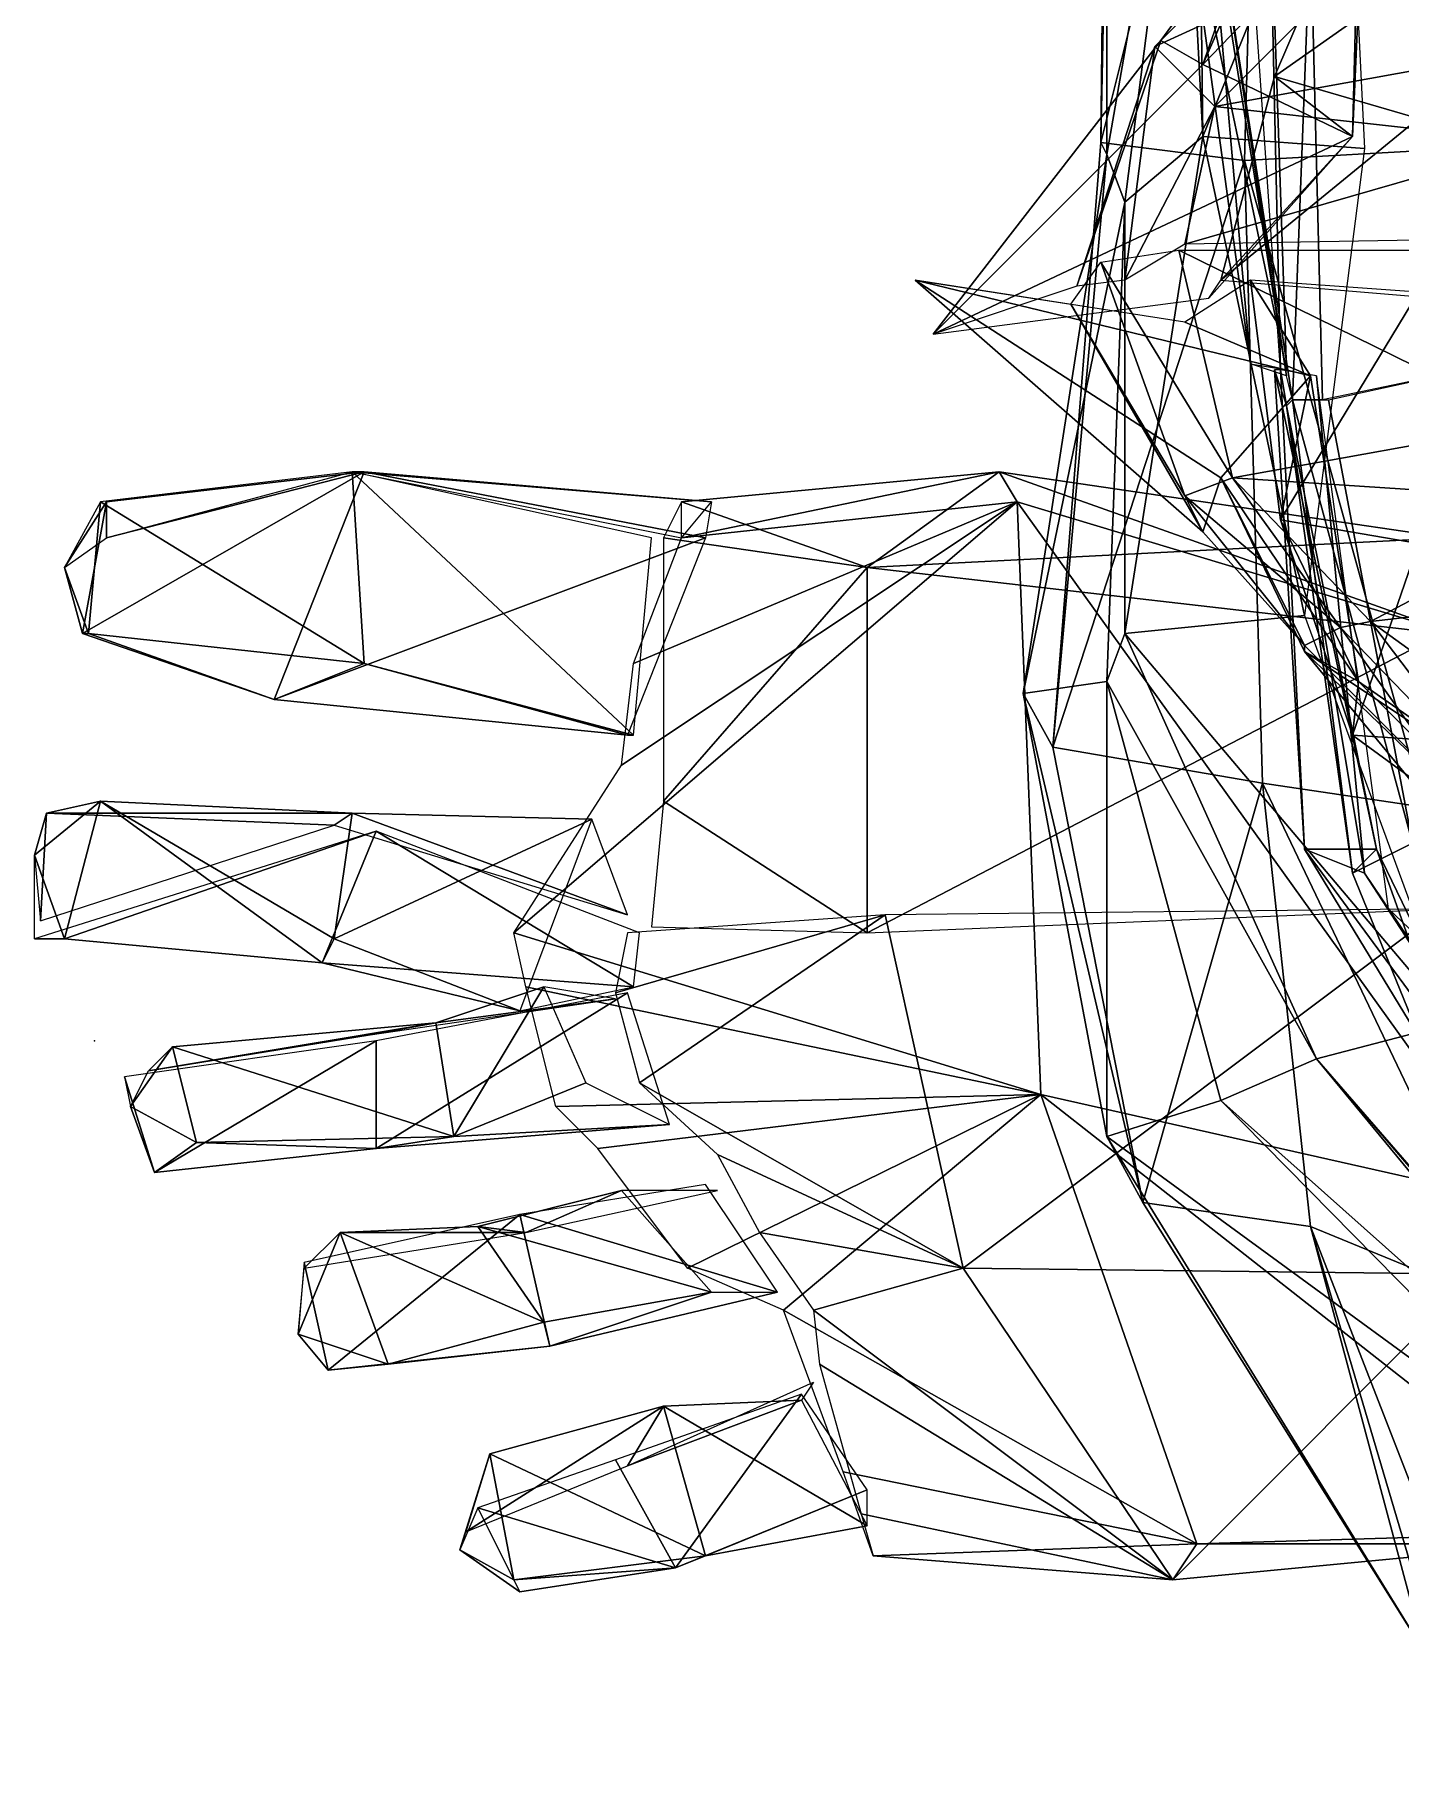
# Model space of a CAD drawing. Extents: x 4.9 to 9.1, y -6.1 to 13.5.
# Drawn here: x 6.7069 to 7.0869, y 4.7301 to 5.2118 of the extents above; entities that cross this region are included whole.
import ezdxf

# ---------------------------------------------------------------- set-up
doc = ezdxf.new("R2010")
doc.units = 0
doc.layers.get('0').update_dxf_attribs({"linetype": 'CONTINUOUS'})

msp = doc.modelspace()

# ---------------------------------------------------------------- linework, layer by layer
at = {"color": 0}
for p in [(7.07524, 5.0318, 1.23167), (6.72357, 4.9318, -4.08667)]:
    msp.add_point(p, dxfattribs=at)
for points in [[(7.04857, 5.3618, 0.32833), (7.00691, 5.34847, 0.16), (7.00357, 5.1818, 0.15667)], [(7.00357, 5.1818, 0.15667), (7.04357, 5.1768, 0.33167), (7.04857, 5.3618, 0.32833)], [(7.10357, 5.18014, 0.43333), (7.04857, 5.3618, 0.32833), (7.04357, 5.1768, 0.33167)], [(7.04857, 5.3618, 0.32833), (7.10357, 5.18014, 0.43333), (7.10524, 5.36513, 0.43833)], [(7.00524, 5.33847, 0.01), (7.00357, 5.1818, 0.15667), (7.00691, 5.34847, 0.16)], [(7.00357, 5.1818, 0.15667), (7.00524, 5.33847, 0.01), (7.00524, 5.17847)], [(7.03024, 5.3218, -0.13833), (7.00524, 5.17847), (7.00524, 5.33847, 0.01)], [(7.00524, 5.17847), (7.03024, 5.3218, -0.13833), (7.01024, 5.16514, -0.14)], [(7.03191, 5.18347, -0.29), (7.01024, 5.16514, -0.14), (7.03024, 5.3218, -0.13833)], [(7.03024, 5.3218, -0.13833), (7.02524, 5.3118, -0.28833), (7.03191, 5.18347, -0.29)], [(7.07191, 5.2818, -0.405), (7.03191, 5.18347, -0.29), (7.02524, 5.3118, -0.28833)], [(7.03191, 5.18347, -0.29), (7.07191, 5.2818, -0.405), (7.07691, 5.18014, -0.40333)], [(7.05691, 5.26014, 1.08), (7.03191, 5.20347, 1.13333), (7.05524, 5.27013, 1.13167)], [(7.07524, 5.24847, 1.22833), (7.05524, 5.27013, 1.13167), (7.03191, 5.20347, 1.13333)], [(7.02691, 5.25347, -0.705), (7.05524, 5.11847, -0.56167), (7.05024, 5.2668, -0.56)], [(7.05024, 5.2668, -0.56), (7.05357, 5.11847, -0.36333), (7.04357, 5.26347, -0.37333)], [(7.05357, 5.11847, -0.36333), (7.05024, 5.2668, -0.56), (7.05524, 5.11847, -0.56167)], [(7.06191, 5.2518, 1.00833), (7.02024, 5.21014, 1.08167), (7.05691, 5.26014, 1.08)], [(7.03191, 5.20347, 1.13333), (7.05691, 5.26014, 1.08), (7.02024, 5.21014, 1.08167)], [(7.07357, 5.18347, 1.235), (7.05191, 5.20014, 1.31333), (7.07691, 5.25847, 1.305)], [(7.12524, 5.2518, 1.45167), (7.07691, 5.25847, 1.305), (7.05191, 5.20014, 1.31333)], [(7.07691, 5.25847, 1.305), (7.07524, 5.24847, 1.22833), (7.07357, 5.18347, 1.235)], [(7.08024, 5.2368, 0.89), (7.01857, 5.20847, 0.995), (7.06191, 5.2518, 1.00833)], [(7.02024, 5.21014, 1.08167), (7.06191, 5.2518, 1.00833), (7.01857, 5.20847, 0.995)], [(7.05524, 5.11847, -0.56167), (7.02691, 5.25347, -0.705), (7.04524, 5.12014, -0.70667)], [(7.03357, 5.2518, -0.84833), (7.04524, 5.12014, -0.70667), (7.02691, 5.25347, -0.705)], [(7.04524, 5.12014, -0.70667), (7.03357, 5.2518, -0.84833), (7.05524, 5.1168, -0.85833)], [(7.03524, 5.24847, -1.03333), (7.05524, 5.1168, -0.85833), (7.03357, 5.2518, -0.84833)], [(7.05191, 5.20014, 1.31333), (7.09191, 5.18847, 1.45167), (7.12524, 5.2518, 1.45167)], [(7.08024, 5.2368, 0.89), (7.17024, 5.25347, 0.89333), (7.13691, 5.21014, 0.87333)], [(7.03191, 5.20347, 1.13333), (7.07357, 5.18347, 1.235), (7.07524, 5.24847, 1.22833)], [(7.05524, 5.1168, -0.85833), (7.03524, 5.24847, -1.03333), (7.05691, 5.11014, -1.035)], [(7.06191, 5.2418, -1.19), (7.05691, 5.11014, -1.035), (7.03524, 5.24847, -1.03333)], [(7.05691, 5.11014, -1.035), (7.06191, 5.2418, -1.19), (7.06524, 5.11014, -1.195)], [(7.06191, 5.2418, -1.19), (7.15857, 5.24347, -1.33167), (7.17691, 5.13347, -1.32333)], [(7.17691, 5.13347, -1.32333), (7.06524, 5.11014, -1.195), (7.06191, 5.2418, -1.19)], [(7.01857, 5.20847, 0.995), (7.08024, 5.2368, 0.89), (7.03524, 5.1918, 0.87167)], [(7.13691, 5.21014, 0.87333), (7.03524, 5.1918, 0.87167), (7.08024, 5.2368, 0.89)], [(6.95691, 5.12847, 1.16167), (7.02024, 5.21014, 1.08167), (6.99691, 5.1418, 1.08)], [(7.02024, 5.21014, 1.08167), (6.95691, 5.12847, 1.16167), (7.03191, 5.20347, 1.13333)], [(7.01857, 5.20847, 0.995), (6.99691, 5.1418, 1.08), (7.02024, 5.21014, 1.08167)], [(6.99691, 5.1418, 1.08), (7.01857, 5.20847, 0.995), (7.01024, 5.14347, 0.99333)], [(7.03524, 5.1918, 0.87167), (7.01024, 5.14347, 0.99333), (7.01857, 5.20847, 0.995)], [(7.03524, 5.1918, 0.87167), (7.13691, 5.21014, 0.87333), (7.12524, 5.1818, 0.86)], [(7.07357, 5.18347, 1.235), (7.03191, 5.20347, 1.13333), (6.95691, 5.12847, 1.16167)], [(7.07357, 5.18347, 1.235), (7.03691, 5.14347, 1.29), (7.05191, 5.20014, 1.31333)], [(7.09191, 5.18847, 1.45167), (7.05191, 5.20014, 1.31333), (7.03691, 5.14347, 1.29)], [(7.01024, 5.14347, 0.99333), (7.03524, 5.1918, 0.87167), (7.02691, 5.15347, 0.86667)], [(7.12524, 5.1818, 0.86), (7.02691, 5.15347, 0.86667), (7.03524, 5.1918, 0.87167)], [(7.03691, 5.14347, 1.29), (7.09691, 5.13847, 1.45167), (7.09191, 5.18847, 1.45167)], [(6.95691, 5.12847, 1.16167), (7.03357, 5.13847, 1.245), (7.07357, 5.18347, 1.235)], [(7.06024, 5.05013, -0.415), (7.01024, 5.04513, -0.29167), (7.03191, 5.18347, -0.29)], [(7.01024, 5.16514, -0.14), (7.03191, 5.18347, -0.29), (7.01024, 5.04513, -0.29167)], [(7.03191, 5.18347, -0.29), (7.07691, 5.18014, -0.40333), (7.06024, 5.05013, -0.415)], [(7.03691, 5.14347, 1.29), (7.07357, 5.18347, 1.235), (7.03357, 5.13847, 1.245)], [(7.01024, 5.16514, -0.14), (6.98191, 5.02847, -0.00167), (7.00524, 5.17847)], [(6.99024, 5.01347, 0.17667), (7.00524, 5.17847), (6.98191, 5.02847, -0.00167)], [(7.00524, 5.17847), (6.99024, 5.01347, 0.17667), (7.00357, 5.1818, 0.15667)], [(7.04357, 5.1768, 0.33167), (7.00357, 5.1818, 0.15667), (6.99024, 5.01347, 0.17667)], [(7.02691, 5.15347, 0.86667), (7.12524, 5.1818, 0.86), (7.12357, 5.15514, 0.855)], [(7.04357, 5.1768, 0.33167), (7.09357, 4.9968, 0.445), (7.10357, 5.18014, 0.43333)], [(6.99024, 5.01347, 0.17667), (7.04857, 5.00347, 0.33667), (7.04357, 5.1768, 0.33167)], [(7.09357, 4.9968, 0.445), (7.04357, 5.1768, 0.33167), (7.04857, 5.00347, 0.33667)], [(6.98191, 5.02847, -0.00167), (7.01024, 5.16514, -0.14), (7.00524, 5.0318, -0.14667)], [(7.01024, 5.04513, -0.29167), (7.00524, 5.0318, -0.14667), (7.01024, 5.16514, -0.14)], [(7.00357, 5.14847, 0.995), (7.02524, 5.1518, 0.86833), (7.04024, 5.08847, 0.88333)], [(7.02524, 5.1518, 0.86833), (7.12691, 5.1518, 0.84833), (7.12357, 5.10347, 0.86)], [(7.12357, 5.10347, 0.86), (7.04024, 5.08847, 0.88333), (7.02524, 5.1518, 0.86833)], [(6.99524, 5.1368, 1.08333), (7.00357, 5.14847, 0.995), (7.02691, 5.08347, 0.99)], [(7.04024, 5.08847, 0.88333), (7.02691, 5.08347, 0.99), (7.00357, 5.14847, 0.995)], [(6.95191, 5.14347, 1.15333), (6.99524, 5.1368, 1.08333), (7.03191, 5.07347, 1.08667)], [(7.03191, 5.07347, 1.08667), (7.03691, 5.08847, 1.11667), (6.95191, 5.14347, 1.15333)], [(7.06191, 5.1168, 1.22833), (6.95191, 5.14347, 1.15333), (7.03691, 5.08847, 1.11667)], [(6.95191, 5.14347, 1.15333), (7.06191, 5.1168, 1.22833), (7.02691, 5.1318, 1.245)], [(7.04524, 5.14347, 1.30167), (7.02691, 5.1318, 1.245), (7.06191, 5.1168, 1.22833)], [(7.06191, 5.1168, 1.22833), (7.05357, 5.0768, 1.30167), (7.04524, 5.14347, 1.30167)], [(7.09191, 5.14014, 1.45), (7.04524, 5.14347, 1.30167), (7.05357, 5.0768, 1.30167)], [(7.05357, 5.0768, 1.30167), (7.09191, 5.07014, 1.44833), (7.09191, 5.14014, 1.45)], [(7.02691, 5.08347, 0.99), (7.03191, 5.07347, 1.08667), (6.99524, 5.1368, 1.08333)], [(7.17357, 5.13347, -1.33167), (7.09024, 4.9868, -1.18833), (7.06691, 5.11014, -1.18667)], [(7.03691, 5.08847, 1.11667), (7.07524, 5.0318, 1.23167), (7.06191, 5.1168, 1.22833)], [(7.05357, 5.11847, -0.55833), (7.05191, 5.11847, -0.71167), (7.06024, 4.98513, -0.70833)], [(7.08024, 4.98513, -0.85833), (7.06024, 4.98513, -0.70833), (7.05191, 5.11847, -0.71167)], [(7.05191, 5.11847, -0.71167), (7.05524, 5.10847, -0.85), (7.08024, 4.98513, -0.85833)], [(7.06357, 5.1168, -0.365), (7.05357, 5.11847, -0.55833), (7.07691, 4.97847, -0.56167)], [(7.06024, 4.98513, -0.70833), (7.07691, 4.97847, -0.56167), (7.05357, 5.11847, -0.55833)], [(7.05357, 5.0768, 1.30167), (7.06191, 5.1168, 1.22833), (7.07524, 5.0318, 1.23167)], [(7.07691, 4.97847, -0.56167), (7.08357, 4.96847, -0.36167), (7.06357, 5.1168, -0.365)], [(7.05524, 5.10847, -0.85), (7.05691, 5.11014, -1.035), (7.07357, 4.97847, -1.035)], [(7.07357, 4.97847, -1.035), (7.08024, 4.98513, -0.85833), (7.05524, 5.10847, -0.85)], [(7.09024, 4.9868, -1.18833), (7.07357, 4.97847, -1.035), (7.05691, 5.11014, -1.035)], [(7.05691, 5.11014, -1.035), (7.06691, 5.11014, -1.18667), (7.09024, 4.9868, -1.18833)], [(7.04024, 5.08847, 0.88333), (7.12357, 5.10347, 0.86), (7.14191, 5.0818, 0.87)], [(6.79857, 5.09014, -4.13333), (6.72024, 5.04513, -4.115), (6.72691, 5.0818, -4.11)], [(6.72024, 5.04513, -4.115), (6.79857, 5.09014, -4.13333), (6.77357, 5.0268, -4.10333)], [(6.72524, 5.0818, -4.06833), (6.79857, 5.0368, -4.06667), (6.79524, 5.09014, -4.07167)], [(6.79857, 5.09014, -4.13333), (6.72691, 5.0818, -4.11), (6.72691, 5.0718, -4.06667)], [(6.72691, 5.0718, -4.06667), (6.79524, 5.09014, -4.07167), (6.79857, 5.09014, -4.13333)], [(6.89357, 5.0718, -4.125), (6.77357, 5.0268, -4.10333), (6.79857, 5.09014, -4.13333)], [(6.89524, 5.0818, -4.09667), (6.79857, 5.09014, -4.13333), (6.79524, 5.09014, -4.07167)], [(6.87357, 5.0168, -4.06), (6.79524, 5.09014, -4.07167), (6.79857, 5.0368, -4.06667)], [(6.79524, 5.09014, -4.07167), (6.87357, 5.0168, -4.06), (6.87857, 5.0718, -4.06)], [(6.79524, 5.09014, -4.07167), (6.88691, 5.0718, -4.05333), (6.89524, 5.0818, -4.09667)], [(6.79857, 5.09014, -4.13333), (6.89524, 5.0818, -4.09667), (6.89357, 5.0718, -4.125)], [(6.88691, 5.0818, -4.095), (6.93857, 5.06347, -4.01833), (6.97524, 5.09014, -4.08)], [(6.88691, 5.0718, -4.12), (6.97524, 5.09014, -4.08), (6.98024, 5.0818, -4.11833)], [(6.97524, 5.09014, -4.08), (6.88691, 5.0718, -4.12), (6.88691, 5.0818, -4.095)], [(7.10024, 5.0718, -4.045), (6.97524, 5.09014, -4.08), (6.93857, 5.06347, -4.01833)], [(6.97524, 5.09014, -4.08), (7.10024, 5.0718, -4.045), (7.10191, 5.04513, -4.09333)], [(7.10191, 5.04513, -4.09333), (6.98024, 5.0818, -4.11833), (6.97524, 5.09014, -4.08)], [(7.04024, 5.08847, 0.88333), (7.07024, 5.0468, 0.995), (7.02691, 5.08347, 0.99)], [(7.03691, 5.08847, 1.11667), (7.03191, 5.07347, 1.08667), (7.06024, 5.0418, 1.07167)], [(7.06024, 5.0418, 1.07167), (7.06024, 5.04013, 1.12667), (7.03691, 5.08847, 1.11667)], [(7.07524, 5.0318, 1.23167), (7.03691, 5.08847, 1.11667), (7.06024, 5.04013, 1.12667)], [(7.14191, 5.0818, 0.87), (7.07857, 5.04847, 0.905), (7.04024, 5.08847, 0.88333)], [(7.07024, 5.0468, 0.995), (7.04024, 5.08847, 0.88333), (7.07857, 5.04847, 0.905)], [(6.71524, 5.06347, -4.095), (6.72191, 5.04513, -4.07167), (6.72524, 5.0818, -4.06833)], [(6.71524, 5.06347, -4.095), (6.72691, 5.0818, -4.11), (6.72024, 5.04513, -4.115)], [(6.71524, 5.06347, -4.095), (6.72691, 5.0718, -4.06667), (6.72691, 5.0818, -4.11)], [(6.79857, 5.0368, -4.06667), (6.72524, 5.0818, -4.06833), (6.72191, 5.04513, -4.07167)], [(6.84024, 4.9618, -4.09833), (6.98024, 5.0818, -4.11833), (6.98691, 4.9168, -4.14167)], [(6.98024, 5.0818, -4.11833), (6.84024, 4.9618, -4.09833), (6.87024, 5.00847, -4.09)], [(6.98024, 5.0818, -4.11833), (6.87024, 5.00847, -4.09), (6.87357, 5.0368, -4.12833)], [(6.98024, 5.0818, -4.11833), (6.87357, 5.0368, -4.12833), (6.88691, 5.0718, -4.12)], [(6.93857, 5.06347, -4.01833), (6.88691, 5.0818, -4.095), (6.88191, 5.0718, -4.05167)], [(6.98024, 5.0818, -4.11833), (7.10191, 5.04513, -4.09333), (7.12024, 4.8868, -4.10667)], [(7.12024, 4.8868, -4.10667), (6.98691, 4.9168, -4.14167), (6.98024, 5.0818, -4.11833)], [(7.06024, 5.0418, 1.07167), (7.02691, 5.08347, 0.99), (7.07024, 5.0468, 0.995)], [(7.02691, 5.08347, 0.99), (7.06024, 5.0418, 1.07167), (7.03191, 5.07347, 1.08667)], [(7.07857, 5.04847, 0.905), (7.14191, 5.0818, 0.87), (7.16524, 5.05847, 0.88)], [(7.07524, 5.0318, 1.23167), (7.07357, 5.0168, 1.29333), (7.05357, 5.0768, 1.30167)], [(7.09191, 5.07014, 1.44833), (7.05357, 5.0768, 1.30167), (7.07357, 5.0168, 1.29333)], [(6.77357, 5.0268, -4.10333), (6.89357, 5.0718, -4.125), (6.87191, 5.0168, -4.10833)], [(6.93857, 5.06347, -4.01833), (6.88191, 5.0718, -4.05167), (6.88191, 4.99847, -4.07667)], [(6.93857, 5.06347, -4.01833), (7.09857, 5.04513, -3.965), (7.10024, 5.0718, -4.045)], [(7.07357, 5.0168, 1.29333), (7.12357, 5.01347, 1.445), (7.09191, 5.07014, 1.44833)], [(6.71524, 5.06347, -4.095), (6.72024, 5.04513, -4.115), (6.72191, 5.04513, -4.07167)], [(6.88191, 4.99847, -4.07667), (6.93857, 4.9618, -4.025), (6.93857, 5.06347, -4.01833)], [(7.09857, 5.04513, -3.965), (6.93857, 5.06347, -4.01833), (6.93857, 4.9618, -4.025)], [(7.16524, 5.05847, 0.88), (7.12691, 5.01347, 0.92833), (7.07857, 5.04847, 0.905)], [(7.01024, 5.04513, -0.29167), (7.06024, 5.05013, -0.415), (7.10191, 4.9368, -0.415)], [(7.07857, 5.04847, 0.905), (7.11524, 5.00013, 1), (7.07024, 5.0468, 0.995)], [(7.11524, 5.00013, 1), (7.07857, 5.04847, 0.905), (7.12691, 5.01347, 0.92833)], [(6.77357, 5.0268, -4.10333), (6.72191, 5.04513, -4.07167), (6.72024, 5.04513, -4.115)], [(6.72191, 5.04513, -4.07167), (6.77357, 5.0268, -4.10333), (6.79857, 5.0368, -4.06667)], [(6.93857, 4.9618, -4.025), (7.10024, 4.96847, -3.925), (7.09857, 5.04513, -3.965)], [(7.00524, 5.0318, -0.14667), (7.01024, 5.04513, -0.29167), (7.06357, 4.9268, -0.29167)], [(7.10191, 4.9368, -0.415), (7.06357, 4.9268, -0.29167), (7.01024, 5.04513, -0.29167)], [(7.07024, 5.0468, 0.995), (7.10691, 4.99513, 1.05333), (7.06024, 5.0418, 1.07167)], [(7.10691, 4.99513, 1.05333), (7.07024, 5.0468, 0.995), (7.11524, 5.00013, 1)], [(7.06024, 5.04013, 1.12667), (7.06024, 5.0418, 1.07167), (7.10691, 4.99513, 1.05333)], [(7.10691, 4.99513, 1.05333), (7.10691, 4.98347, 1.12333), (7.06024, 5.04013, 1.12667)], [(7.13024, 4.99347, 1.215), (7.06024, 5.04013, 1.12667), (7.10691, 4.98347, 1.12333)], [(7.06024, 5.04013, 1.12667), (7.13024, 4.99347, 1.215), (7.07524, 5.0318, 1.23167)], [(6.87191, 5.0168, -4.10833), (6.79857, 5.0368, -4.06667), (6.77357, 5.0268, -4.10333)], [(6.79857, 5.0368, -4.06667), (6.87191, 5.0168, -4.10833), (6.87357, 5.0168, -4.06)], [(7.00524, 5.0318, -0.14667), (7.00524, 4.90513, -0.005), (6.98191, 5.02847, -0.00167)], [(7.06357, 4.9268, -0.29167), (7.03691, 4.91513, -0.15167), (7.00524, 5.0318, -0.14667)], [(7.00524, 4.90513, -0.005), (7.00524, 5.0318, -0.14667), (7.03691, 4.91513, -0.15167)], [(7.07524, 5.0318, 1.23167), (7.13524, 4.9718, 1.27167), (7.07357, 5.0168, 1.29333)], [(7.13524, 4.9718, 1.27167), (7.07524, 5.0318, 1.23167), (7.13024, 4.99347, 1.215)], [(7.01524, 4.8868, 0.16667), (6.98191, 5.02847, -0.00167), (7.00524, 4.90513, -0.005)], [(6.98191, 5.02847, -0.00167), (7.01524, 4.8868, 0.16667), (6.99024, 5.01347, 0.17667)], [(7.12357, 5.01347, 1.445), (7.07357, 5.0168, 1.29333), (7.13524, 4.9718, 1.27167)], [(7.04857, 5.00347, 0.33667), (6.99024, 5.01347, 0.17667), (7.01524, 4.8868, 0.16667)], [(7.01524, 4.8868, 0.16667), (7.06191, 4.88013, 0.33333), (7.04857, 5.00347, 0.33667)], [(7.11857, 4.8568, 0.42667), (7.04857, 5.00347, 0.33667), (7.06191, 4.88013, 0.33333)], [(7.04857, 5.00347, 0.33667), (7.11857, 4.8568, 0.42667), (7.09357, 4.9968, 0.445)], [(6.70691, 4.98347, -4.08), (6.72524, 4.99847, -4.09333), (6.71524, 4.96013, -4.09)], [(6.70691, 4.98347, -4.08), (6.71024, 4.99513, -4.05333), (6.72524, 4.99847, -4.09333)], [(6.70691, 4.98347, -4.08), (6.70857, 4.96513, -4.05833), (6.71024, 4.99513, -4.05333)], [(6.79024, 4.9918, -4.045), (6.71024, 4.99513, -4.05333), (6.70857, 4.96513, -4.05833)], [(6.79524, 4.99513, -4.085), (6.72524, 4.99847, -4.09333), (6.71024, 4.99513, -4.05333)], [(6.71024, 4.99513, -4.05333), (6.79024, 4.9918, -4.045), (6.79524, 4.99513, -4.085)], [(6.78691, 4.95347, -4.05667), (6.71524, 4.96013, -4.09), (6.72524, 4.99847, -4.09333)], [(6.72524, 4.99847, -4.09333), (6.79024, 4.96013, -4.08167), (6.78691, 4.95347, -4.05667)], [(6.72524, 4.99847, -4.09333), (6.79524, 4.99513, -4.085), (6.79024, 4.96013, -4.08167)], [(6.87191, 4.9668, -4.04), (6.79524, 4.99513, -4.085), (6.79024, 4.9918, -4.045)], [(6.86191, 4.99347, -4.08667), (6.79024, 4.96013, -4.08167), (6.79524, 4.99513, -4.085)], [(6.79524, 4.99513, -4.085), (6.87191, 4.9668, -4.04), (6.86191, 4.99347, -4.08667)], [(6.93857, 4.9618, -4.025), (6.88191, 4.99847, -4.07667), (6.87857, 4.96347, -4.03833)], [(6.80191, 4.99013, -4.04667), (6.70691, 4.96013, -4.06), (6.71524, 4.96013, -4.09)], [(6.71524, 4.96013, -4.09), (6.78691, 4.95347, -4.05667), (6.80191, 4.99013, -4.04667)], [(6.87357, 4.9468, -4.05667), (6.80191, 4.99013, -4.04667), (6.78691, 4.95347, -4.05667)], [(6.79024, 4.96013, -4.08167), (6.86191, 4.99347, -4.08667), (6.84191, 4.94013, -4.09667)], [(6.80191, 4.99013, -4.04667), (6.87357, 4.9468, -4.05667), (6.87524, 4.9618, -4.03333)], [(7.09024, 4.9868, -1.18833), (7.15024, 4.79013, -1.03833), (7.07357, 4.97847, -1.035)], [(6.70691, 4.98347, -4.08), (6.71524, 4.96013, -4.09), (6.70691, 4.96013, -4.06)], [(7.07691, 4.97847, -0.56167), (7.06024, 4.98513, -0.70833), (7.16691, 4.84013, -0.70167)], [(7.15857, 4.82347, -0.855), (7.16691, 4.84013, -0.70167), (7.06024, 4.98513, -0.70833)], [(7.06024, 4.98513, -0.70833), (7.08024, 4.98513, -0.85833), (7.15857, 4.82347, -0.855)], [(7.08024, 4.98513, -0.85833), (7.07357, 4.97847, -1.035), (7.15024, 4.79013, -1.03833)], [(7.15024, 4.79013, -1.03833), (7.15857, 4.82347, -0.855), (7.08024, 4.98513, -0.85833)], [(7.08357, 4.96847, -0.36167), (7.07691, 4.97847, -0.56167), (7.16357, 4.85013, -0.56167)], [(7.16691, 4.84013, -0.70167), (7.16357, 4.85013, -0.56167), (7.07691, 4.97847, -0.56167)], [(6.94357, 4.9668, -4.02333), (6.87191, 4.9618, -4.03833), (6.86857, 4.94513, -4.06)], [(6.94357, 4.9668, -4.02333), (6.86857, 4.94513, -4.06), (6.87524, 4.92013, -4.05)], [(6.87524, 4.92013, -4.05), (6.96524, 4.86847, -4.05333), (6.94357, 4.9668, -4.02333)], [(7.09857, 4.96847, -3.92333), (6.94357, 4.9668, -4.02333), (6.96524, 4.86847, -4.05333)], [(6.96524, 4.86847, -4.05333), (7.10857, 4.8668, -3.965), (7.09857, 4.96847, -3.92333)], [(7.16357, 4.85013, -0.56167), (7.18357, 4.87347, -0.35833), (7.08357, 4.96847, -0.36167)], [(6.98691, 4.9168, -4.14167), (6.84357, 4.9468, -4.08833), (6.84024, 4.9618, -4.09833)], [(6.84191, 4.94013, -4.09667), (6.78691, 4.95347, -4.05667), (6.79024, 4.96013, -4.08167)], [(6.78691, 4.95347, -4.05667), (6.84191, 4.94013, -4.09667), (6.87357, 4.9468, -4.05667)], [(6.84857, 4.9468, -4.1), (6.82357, 4.90513, -4.095), (6.81857, 4.9368, -4.08167)], [(6.81857, 4.9368, -4.08167), (6.86857, 4.94347, -4.05833), (6.84857, 4.9468, -4.1)], [(6.82357, 4.90513, -4.095), (6.84857, 4.9468, -4.1), (6.86024, 4.92013, -4.09333)], [(6.98691, 4.9168, -4.14167), (6.85191, 4.91347, -4.1), (6.84357, 4.9468, -4.08833)], [(6.86857, 4.94347, -4.05833), (6.81857, 4.9368, -4.08167), (6.80024, 4.93347, -4.05833)], [(6.87191, 4.94513, -4.06167), (6.80191, 4.9318, -4.05833), (6.80191, 4.9018, -4.06667)], [(6.80191, 4.9018, -4.06667), (6.88357, 4.90847, -4.07333), (6.87191, 4.94513, -4.06167)], [(6.81857, 4.9368, -4.08167), (6.74524, 4.93013, -4.105), (6.73857, 4.92347, -4.07)], [(6.73857, 4.92347, -4.07), (6.80024, 4.93347, -4.05833), (6.81857, 4.9368, -4.08167)], [(6.74524, 4.93013, -4.105), (6.81857, 4.9368, -4.08167), (6.82357, 4.90513, -4.095)], [(7.06357, 4.9268, -0.29167), (7.10191, 4.9368, -0.415), (7.21691, 4.75013, -0.45333)], [(6.80191, 4.9318, -4.05833), (6.73191, 4.9218, -4.06833), (6.74024, 4.89513, -4.06667)], [(6.73357, 4.91347, -4.08833), (6.74524, 4.93013, -4.105), (6.75191, 4.90347, -4.11)], [(6.73357, 4.91347, -4.08833), (6.73857, 4.92347, -4.07), (6.74524, 4.93013, -4.105)], [(6.74024, 4.89513, -4.06667), (6.80191, 4.9018, -4.06667), (6.80191, 4.9318, -4.05833)], [(6.82357, 4.90513, -4.095), (6.75191, 4.90347, -4.11), (6.74524, 4.93013, -4.105)], [(7.06357, 4.9268, -0.29167), (7.17357, 4.79347, -0.16), (7.03691, 4.91513, -0.15167)], [(7.21691, 4.75013, -0.45333), (7.19691, 4.7718, -0.29167), (7.06357, 4.9268, -0.29167)], [(7.17357, 4.79347, -0.16), (7.06357, 4.9268, -0.29167), (7.19691, 4.7718, -0.29167)], [(6.73357, 4.91347, -4.08833), (6.74024, 4.89513, -4.06667), (6.73191, 4.9218, -4.06833)], [(6.82357, 4.90513, -4.095), (6.86024, 4.92013, -4.09333), (6.88357, 4.90847, -4.07333)], [(6.96524, 4.86847, -4.05333), (6.87524, 4.92013, -4.05), (6.89691, 4.90013, -4.07167)], [(6.73357, 4.91347, -4.08833), (6.75191, 4.90347, -4.11), (6.74024, 4.89513, -4.06667)], [(6.98691, 4.9168, -4.14167), (6.86357, 4.9018, -4.09333), (6.85191, 4.91347, -4.1)], [(6.98691, 4.9168, -4.14167), (6.88857, 4.86847, -4.10667), (6.86357, 4.9018, -4.09333)], [(6.98691, 4.9168, -4.14167), (6.91524, 4.8568, -4.10667), (6.88857, 4.86847, -4.10667)], [(6.91524, 4.8568, -4.10667), (6.98691, 4.9168, -4.14167), (7.03024, 4.7918, -4.13167)], [(6.98691, 4.9168, -4.14167), (7.12024, 4.8868, -4.10667), (7.14191, 4.79513, -4.115)], [(7.14191, 4.79513, -4.115), (7.03024, 4.7918, -4.13167), (6.98691, 4.9168, -4.14167)], [(7.03691, 4.91513, -0.15167), (7.15357, 4.7968, -0.01333), (7.00524, 4.90513, -0.005)], [(7.15357, 4.7968, -0.01333), (7.03691, 4.91513, -0.15167), (7.17357, 4.79347, -0.16)], [(6.88357, 4.90847, -4.07333), (6.80191, 4.9018, -4.06667), (6.82357, 4.90513, -4.095)], [(6.80191, 4.9018, -4.06667), (6.74024, 4.89513, -4.06667), (6.75191, 4.90347, -4.11)], [(6.75191, 4.90347, -4.11), (6.82357, 4.90513, -4.095), (6.80191, 4.9018, -4.06667)], [(7.09357, 4.7618, 0.15), (7.00524, 4.90513, -0.005), (7.15357, 4.7968, -0.01333)], [(7.00524, 4.90513, -0.005), (7.09357, 4.7618, 0.15), (7.01524, 4.8868, 0.16667)], [(6.96524, 4.86847, -4.05333), (6.89691, 4.90013, -4.07167), (6.90857, 4.87847, -4.05667)], [(6.87024, 4.89013, -4.09167), (6.83024, 4.88013, -4.09), (6.84357, 4.87847, -4.05167)], [(6.83024, 4.88013, -4.09), (6.87024, 4.89013, -4.09167), (6.89524, 4.8618, -4.11)], [(6.84191, 4.88347, -4.05833), (6.91357, 4.8618, -4.07), (6.89357, 4.8918, -4.06)], [(6.84357, 4.87847, -4.05167), (6.89691, 4.89013, -4.06167), (6.87024, 4.89013, -4.09167)], [(7.06191, 4.88013, 0.33333), (7.01524, 4.8868, 0.16667), (7.09357, 4.7618, 0.15)], [(6.84191, 4.88347, -4.05833), (6.78191, 4.87013, -4.09333), (6.78857, 4.84013, -4.09667)], [(6.78857, 4.84013, -4.09667), (6.85024, 4.8468, -4.06), (6.84191, 4.88347, -4.05833)], [(6.79191, 4.87847, -4.12167), (6.83024, 4.88013, -4.09), (6.84857, 4.85347, -4.10167)], [(6.79191, 4.87847, -4.12167), (6.84357, 4.87847, -4.05167), (6.83024, 4.88013, -4.09)], [(6.89524, 4.8618, -4.11), (6.84857, 4.85347, -4.10167), (6.83024, 4.88013, -4.09)], [(6.91357, 4.8618, -4.07), (6.84191, 4.88347, -4.05833), (6.85024, 4.8468, -4.06)], [(7.09357, 4.7618, 0.15), (7.10191, 4.74513, 0.315), (7.06191, 4.88013, 0.33333)], [(7.12024, 4.73013, 0.42333), (7.06191, 4.88013, 0.33333), (7.10191, 4.74513, 0.315)], [(7.06191, 4.88013, 0.33333), (7.12024, 4.73013, 0.42333), (7.11857, 4.8568, 0.42667)], [(6.78024, 4.85013, -4.10833), (6.79191, 4.87847, -4.12167), (6.80524, 4.8418, -4.12167)], [(6.78024, 4.85013, -4.10833), (6.78191, 4.86847, -4.09167), (6.79191, 4.87847, -4.12167)], [(6.84357, 4.87847, -4.05167), (6.79191, 4.87847, -4.12167), (6.78191, 4.86847, -4.09167)], [(6.84857, 4.85347, -4.10167), (6.80524, 4.8418, -4.12167), (6.79191, 4.87847, -4.12167)], [(6.96524, 4.86847, -4.05333), (6.90857, 4.87847, -4.05667), (6.92357, 4.8568, -4.09)], [(6.78024, 4.85013, -4.10833), (6.78857, 4.84013, -4.09667), (6.78191, 4.87013, -4.09333)], [(6.92357, 4.8568, -4.09), (7.02357, 4.7818, -4.105), (6.96524, 4.86847, -4.05333)], [(7.10857, 4.8668, -3.965), (6.96524, 4.86847, -4.05333), (7.02357, 4.7818, -4.105)], [(7.02357, 4.7818, -4.105), (7.12857, 4.7918, -4.07333), (7.10857, 4.8668, -3.965)], [(6.89524, 4.8618, -4.11), (6.85024, 4.8468, -4.06), (6.84857, 4.85347, -4.10167)], [(6.85024, 4.8468, -4.06), (6.89524, 4.8618, -4.11), (6.91357, 4.8618, -4.07)], [(7.03024, 4.7918, -4.13167), (6.93191, 4.8118, -4.12667), (6.91524, 4.8568, -4.10667)], [(7.02357, 4.7818, -4.105), (6.92357, 4.8568, -4.09), (6.92524, 4.8418, -4.075)], [(6.80524, 4.8418, -4.12167), (6.84857, 4.85347, -4.10167), (6.85024, 4.8468, -4.06)], [(6.78024, 4.85013, -4.10833), (6.80524, 4.8418, -4.12167), (6.78857, 4.84013, -4.09667)], [(6.85024, 4.8468, -4.06), (6.78857, 4.84013, -4.09667), (6.80524, 4.8418, -4.12167)], [(7.02357, 4.7818, -4.105), (6.92524, 4.8418, -4.075), (6.93691, 4.80013, -4.08667)], [(6.87191, 4.81347, -4.07), (6.92357, 4.8368, -4.07833), (6.92024, 4.8318, -4.09667)], [(6.92024, 4.83347, -4.075), (6.86857, 4.81513, -4.07333), (6.88524, 4.78513, -4.08167)], [(6.92024, 4.8318, -4.09667), (6.88191, 4.83013, -4.10167), (6.87191, 4.81347, -4.07)], [(6.88191, 4.83013, -4.10167), (6.92024, 4.8318, -4.09667), (6.93857, 4.7968, -4.11333)], [(6.88524, 4.78513, -4.08167), (6.93857, 4.8068, -4.085), (6.92024, 4.83347, -4.075)], [(6.88191, 4.83013, -4.10167), (6.83357, 4.8168, -4.12333), (6.82691, 4.79513, -4.10667)], [(6.82691, 4.79513, -4.10667), (6.87191, 4.81347, -4.07), (6.88191, 4.83013, -4.10167)], [(6.83357, 4.8168, -4.12333), (6.88191, 4.83013, -4.10167), (6.89357, 4.78847, -4.115)], [(6.93857, 4.7968, -4.11333), (6.89357, 4.78847, -4.115), (6.88191, 4.83013, -4.10167)], [(6.82524, 4.79013, -4.11833), (6.83357, 4.8168, -4.12333), (6.84024, 4.7818, -4.12333)], [(6.82524, 4.79013, -4.11833), (6.82691, 4.79513, -4.10667), (6.83357, 4.8168, -4.12333)], [(6.89357, 4.78847, -4.115), (6.84024, 4.7818, -4.12333), (6.83357, 4.8168, -4.12333)], [(6.83024, 4.8018, -4.10167), (6.88524, 4.78513, -4.08167), (6.86857, 4.81513, -4.07333)], [(7.03024, 4.7918, -4.13167), (6.94024, 4.78847, -4.11), (6.93191, 4.8118, -4.12667)], [(6.93857, 4.8068, -4.085), (6.88524, 4.78513, -4.08167), (6.89357, 4.78847, -4.115)], [(6.89357, 4.78847, -4.115), (6.93857, 4.7968, -4.11333), (6.93857, 4.8068, -4.085)], [(6.82524, 4.79013, -4.11833), (6.84191, 4.77847, -4.10667), (6.83024, 4.8018, -4.10167)], [(6.88524, 4.78513, -4.08167), (6.83024, 4.8018, -4.10167), (6.84191, 4.77847, -4.10667)], [(7.02357, 4.7818, -4.105), (6.93691, 4.80013, -4.08667), (6.94024, 4.78847, -4.11)], [(7.03024, 4.7918, -4.13167), (7.14191, 4.79513, -4.115), (7.12857, 4.7918, -4.07333)], [(6.82524, 4.79013, -4.11833), (6.84024, 4.7818, -4.12333), (6.84191, 4.77847, -4.10667)], [(6.84024, 4.7818, -4.12333), (6.89357, 4.78847, -4.115), (6.88524, 4.78513, -4.08167)], [(6.94024, 4.78847, -4.11), (7.03024, 4.7918, -4.13167), (7.02357, 4.7818, -4.105)], [(7.12857, 4.7918, -4.07333), (7.02357, 4.7818, -4.105), (7.03024, 4.7918, -4.13167)], [(6.88524, 4.78513, -4.08167), (6.84191, 4.77847, -4.10667), (6.84024, 4.7818, -4.12333)]]:
    msp.add_3dface(points, dxfattribs=at)

doc.saveas('drawing.dxf')
